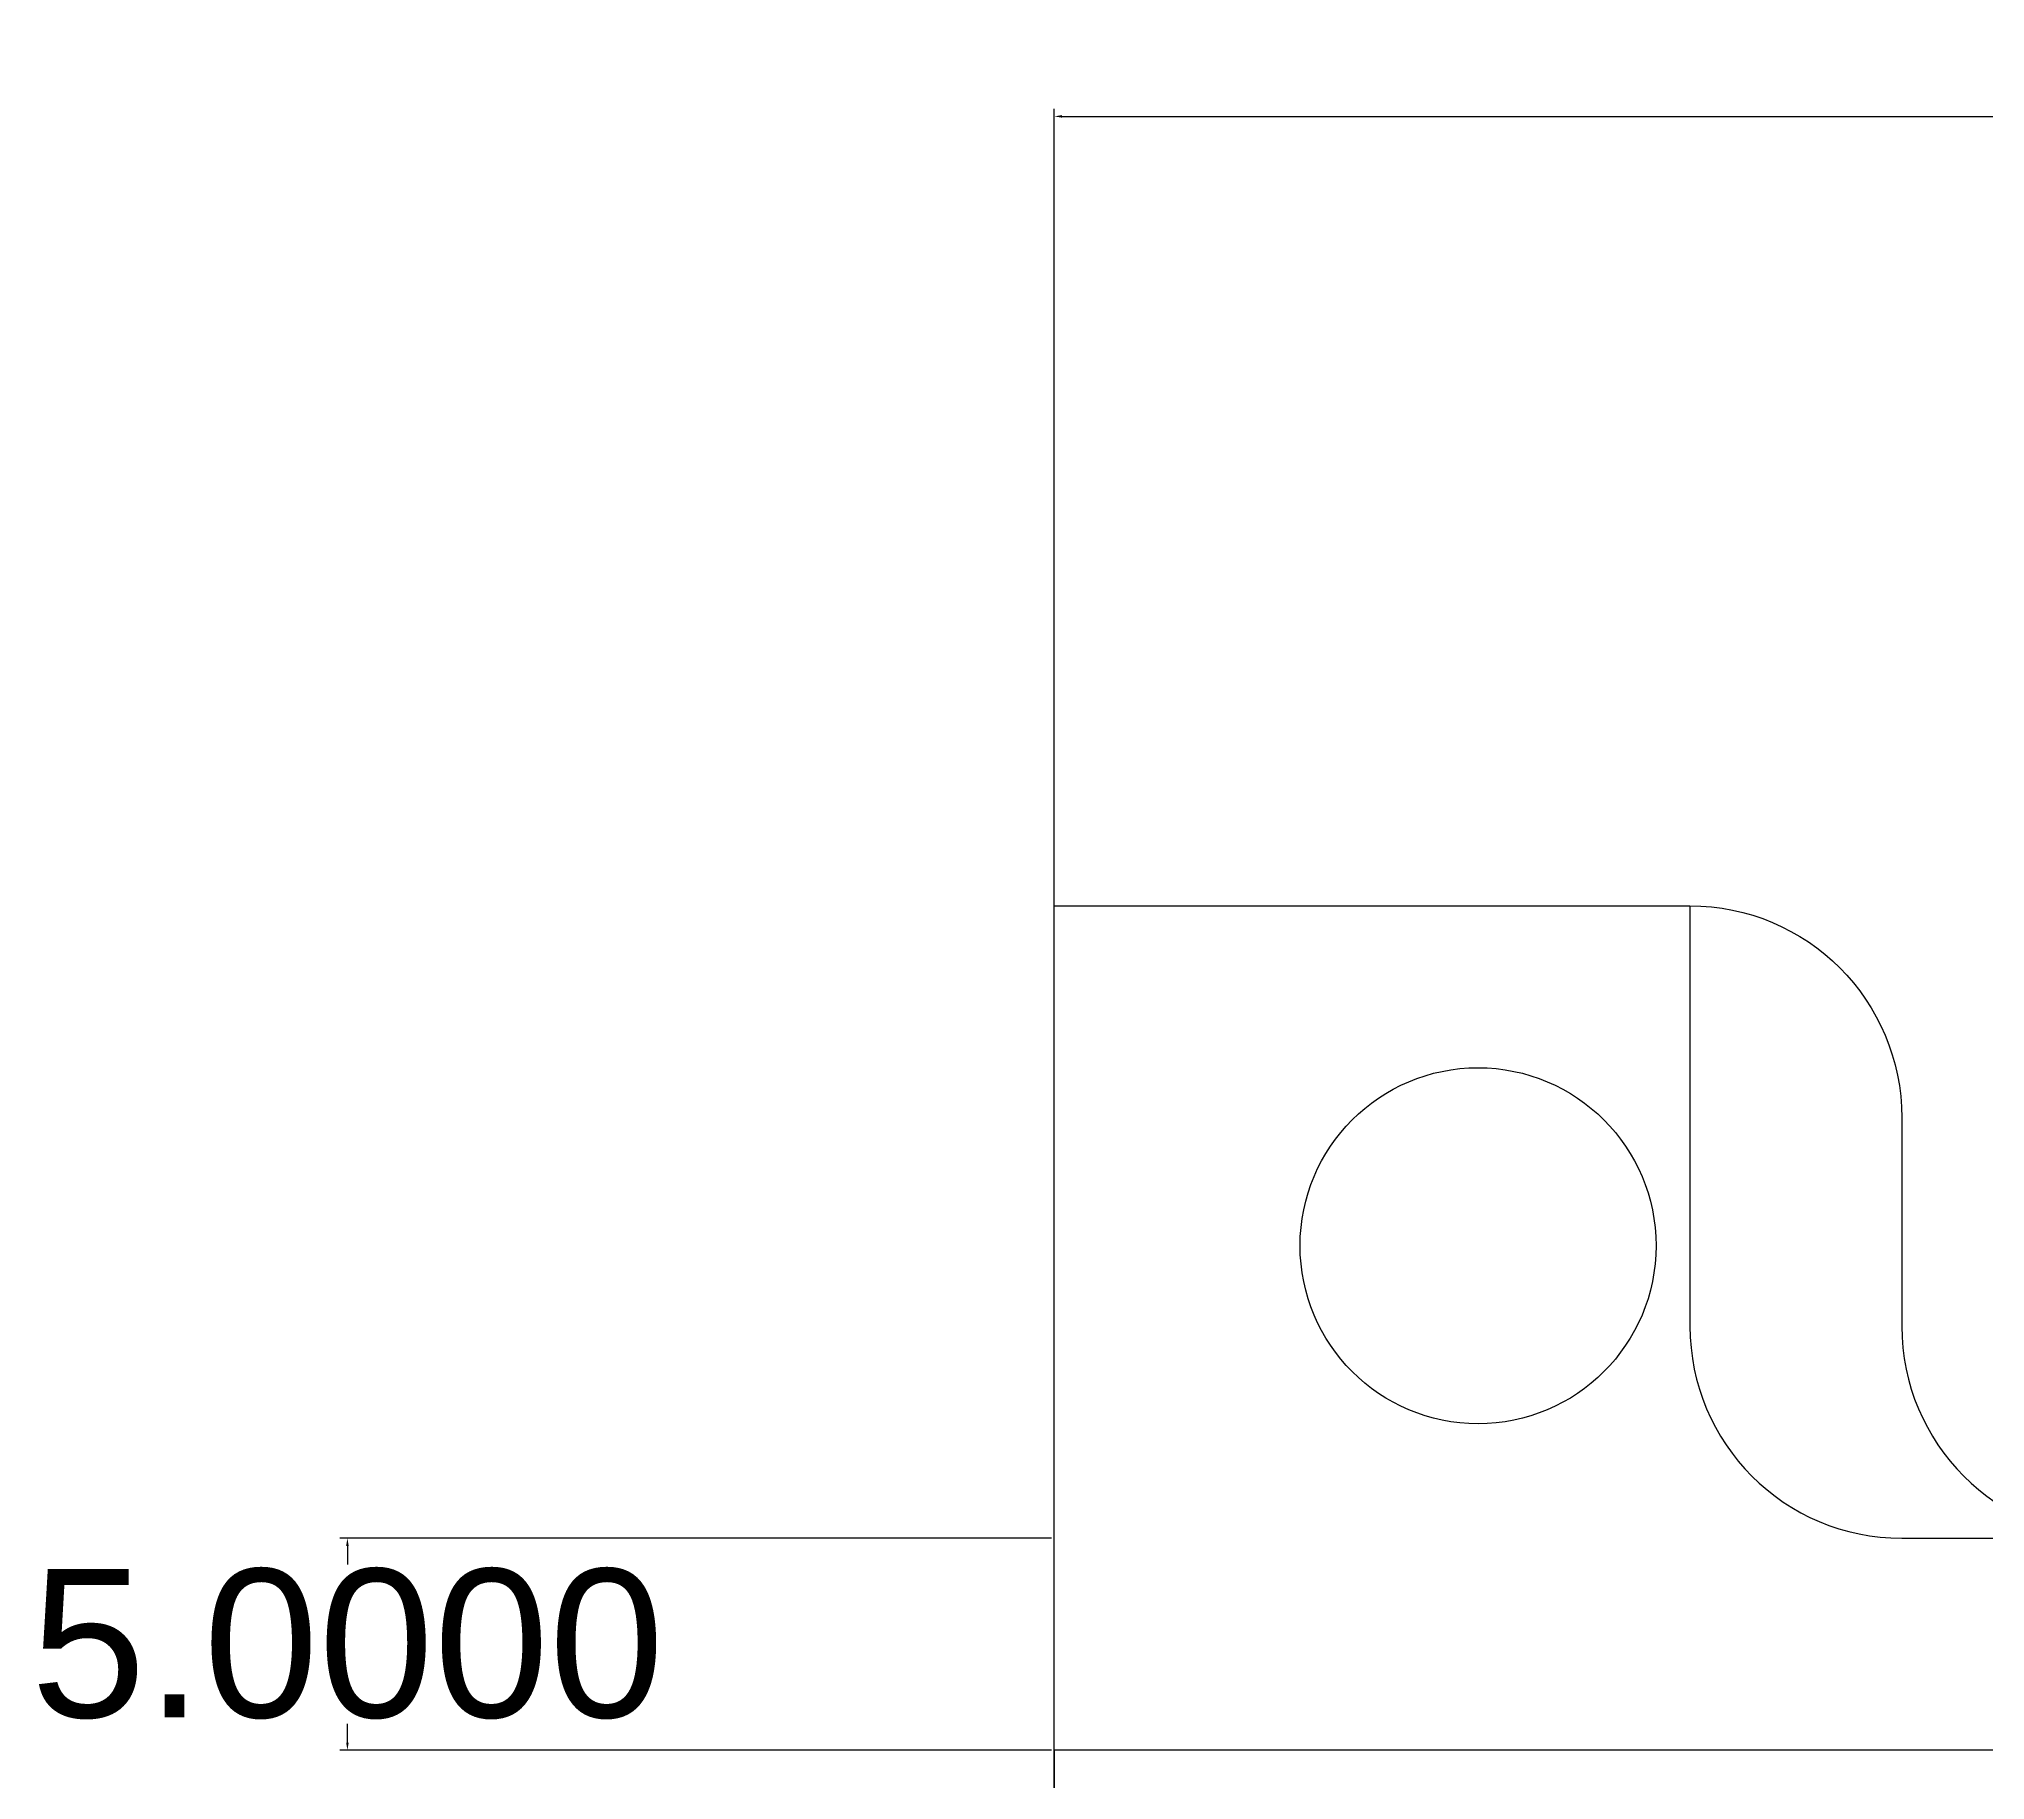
# Model space of a CAD drawing. Header units: millimetres. Extents: x -25 to 270, y -20 to 63.
# Drawn here: x -23.96 to 21.97, y 9.46 to 50.53 of the extents above; entities that cross this region are included whole.
import ezdxf

# ---------------------------------------------------------------- set-up
doc = ezdxf.new("R2010")
doc.units = ezdxf.units.MM
doc.header["$MEASUREMENT"] = 0
doc.layers.add('brass', color=2, linetype='Continuous')
doc.layers.add('cu', color=10, linetype='Continuous')
doc.styles.get("Standard").update_dxf_attribs({"font": 'arial.ttf'})
doc.dimstyles.get("Standard").update_dxf_attribs({"dimtxt": 0.18, "dimasz": 0.18, "dimexe": 0.18, "dimexo": 0.0625, "dimgap": 0.09, "dimtad": 0, "dimtih": 1, "dimtoh": 1, "dimdec": 4, "dimzin": 0, "dimdsep": 46, "dimtxsty": 'Standard', "dimcen": 0.09, "dimadec": 0, "dimazin": 0, "dimtfac": 1, "dimtdec": 4, "dimtofl": 0, "dimtmove": 0, "dimatfit": 3, "dimfxl": 1, "dimtolj": 1, "dimtzin": 0, "dimarcsym": 0})

# ---------------------------------------------------------------- blocks, each defined once
blk = doc.blocks.new('*D1')
at = {"color": 0, "lineweight": -2, "transparency": 16777216}
for p, q in [((-0.063, 15.16), (-16.863, 15.16)), ((-16.683, 14.98), (-16.683, 14.537)), ((-16.683, 10.34), (-16.683, 10.783)), ((-0.063, 10.16), (-16.863, 10.16))]:
    blk.add_line(p, q, dxfattribs=at)
at = {"color": 0, "transparency": 16777216}
for points in [[(-16.713, 14.98), (-16.653, 14.98), (-16.683, 15.16)], [(-16.713, 10.34), (-16.653, 10.34), (-16.683, 10.16)]]:
    blk.add_solid(points, dxfattribs=at)
at = {"color": 0, "transparency": 16777216, "insert": (-16.683, 12.66), "char_height": 0.18, "attachment_point": 5}
blk.add_mtext('\\A1;{\\H19.44444x;5.0000}', dxfattribs=at)
blk = doc.blocks.new('*D5')
at = {"color": 0, "lineweight": -2, "transparency": 16777216}
for p, q in [((0, 15.223), (0, 48.883)), ((0.18, 48.703), (65.096, 48.703)), ((149.82, 48.703), (84.904, 48.703)), ((150, 15.223), (150, 48.883))]:
    blk.add_line(p, q, dxfattribs=at)
at = {"color": 0, "transparency": 16777216}
for points in [[(0.18, 48.733), (0.18, 48.673), (0, 48.703)], [(149.82, 48.733), (149.82, 48.673), (150, 48.703)]]:
    blk.add_solid(points, dxfattribs=at)
at = {"color": 0, "transparency": 16777216, "insert": (75, 48.703), "char_height": 0.18, "attachment_point": 5}
blk.add_mtext('\\A1;{\\H19.44444x;150.0000}', dxfattribs=at)

msp = doc.modelspace()

# ---------------------------------------------------------------- linework, layer by layer
at = {"layer": 'brass', "color": 114, "true_color": 0x139b48}
msp.add_lwpolyline([(70, -10, 0.41421356), (65, -5), (20, -5, 0.41421356), (15, -10), (15, -19.92), (0, -19.92), (0, 0), (0, 10.16), (0, 30.08), (15, 30.08), (15, 20.16, 0.41421356), (20, 15.16), (65, 15.16, 0.41421356), (70, 20.16)], format="xyb", dxfattribs=at)
at = {"layer": 'cu'}
msp.add_lwpolyline([(0, 10.16), (0, 30.08), (15, 30.08, -0.41421356), (20, 25.08), (20, 20.16, 0.41421356), (25, 15.16), (60, 15.16, 0.41421356), (65, 20.16), (65, 25.08, -0.41421356), (70, 30.08), (80, 30.08, -0.41421356), (85, 25.08), (85, 20.16, 0.41421356), (90, 15.16), (125, 15.16, 0.41421356), (130, 20.16), (130, 25.08, -0.41421356), (135, 30.08), (150, 30.08), (150, 10.16)], format="xyb", close=True, dxfattribs=at)
msp.add_lwpolyline([(0, 0), (150, 0), (150, 10.16), (0, 10.16)], close=True, dxfattribs=at)
msp.add_circle((10, 22.06), 4.2, dxfattribs=at)

# ---------------------------------------------------------------- dimensions: what is measured, and where the dimension line sits
dim = msp.add_linear_dim(base=(150, 48.70255), p1=(0, 15.16), p2=(150, 15.16), text='{\\H19.44444x;<>}', dimstyle='Standard')
dim.commit()
dim.dimension.update_dxf_attribs({"geometry": '*D5', "text_midpoint": (75, 48.70255)})
dim = msp.add_linear_dim(base=(-16.68259, 10.16), p1=(0, 15.16), p2=(0, 10.16), angle=90, text='{\\H19.44444x;<>}', dimstyle='Standard')
dim.commit()
dim.dimension.update_dxf_attribs({"geometry": '*D1', "text_midpoint": (-16.68259, 12.66)})

doc.saveas('drawing.dxf')
